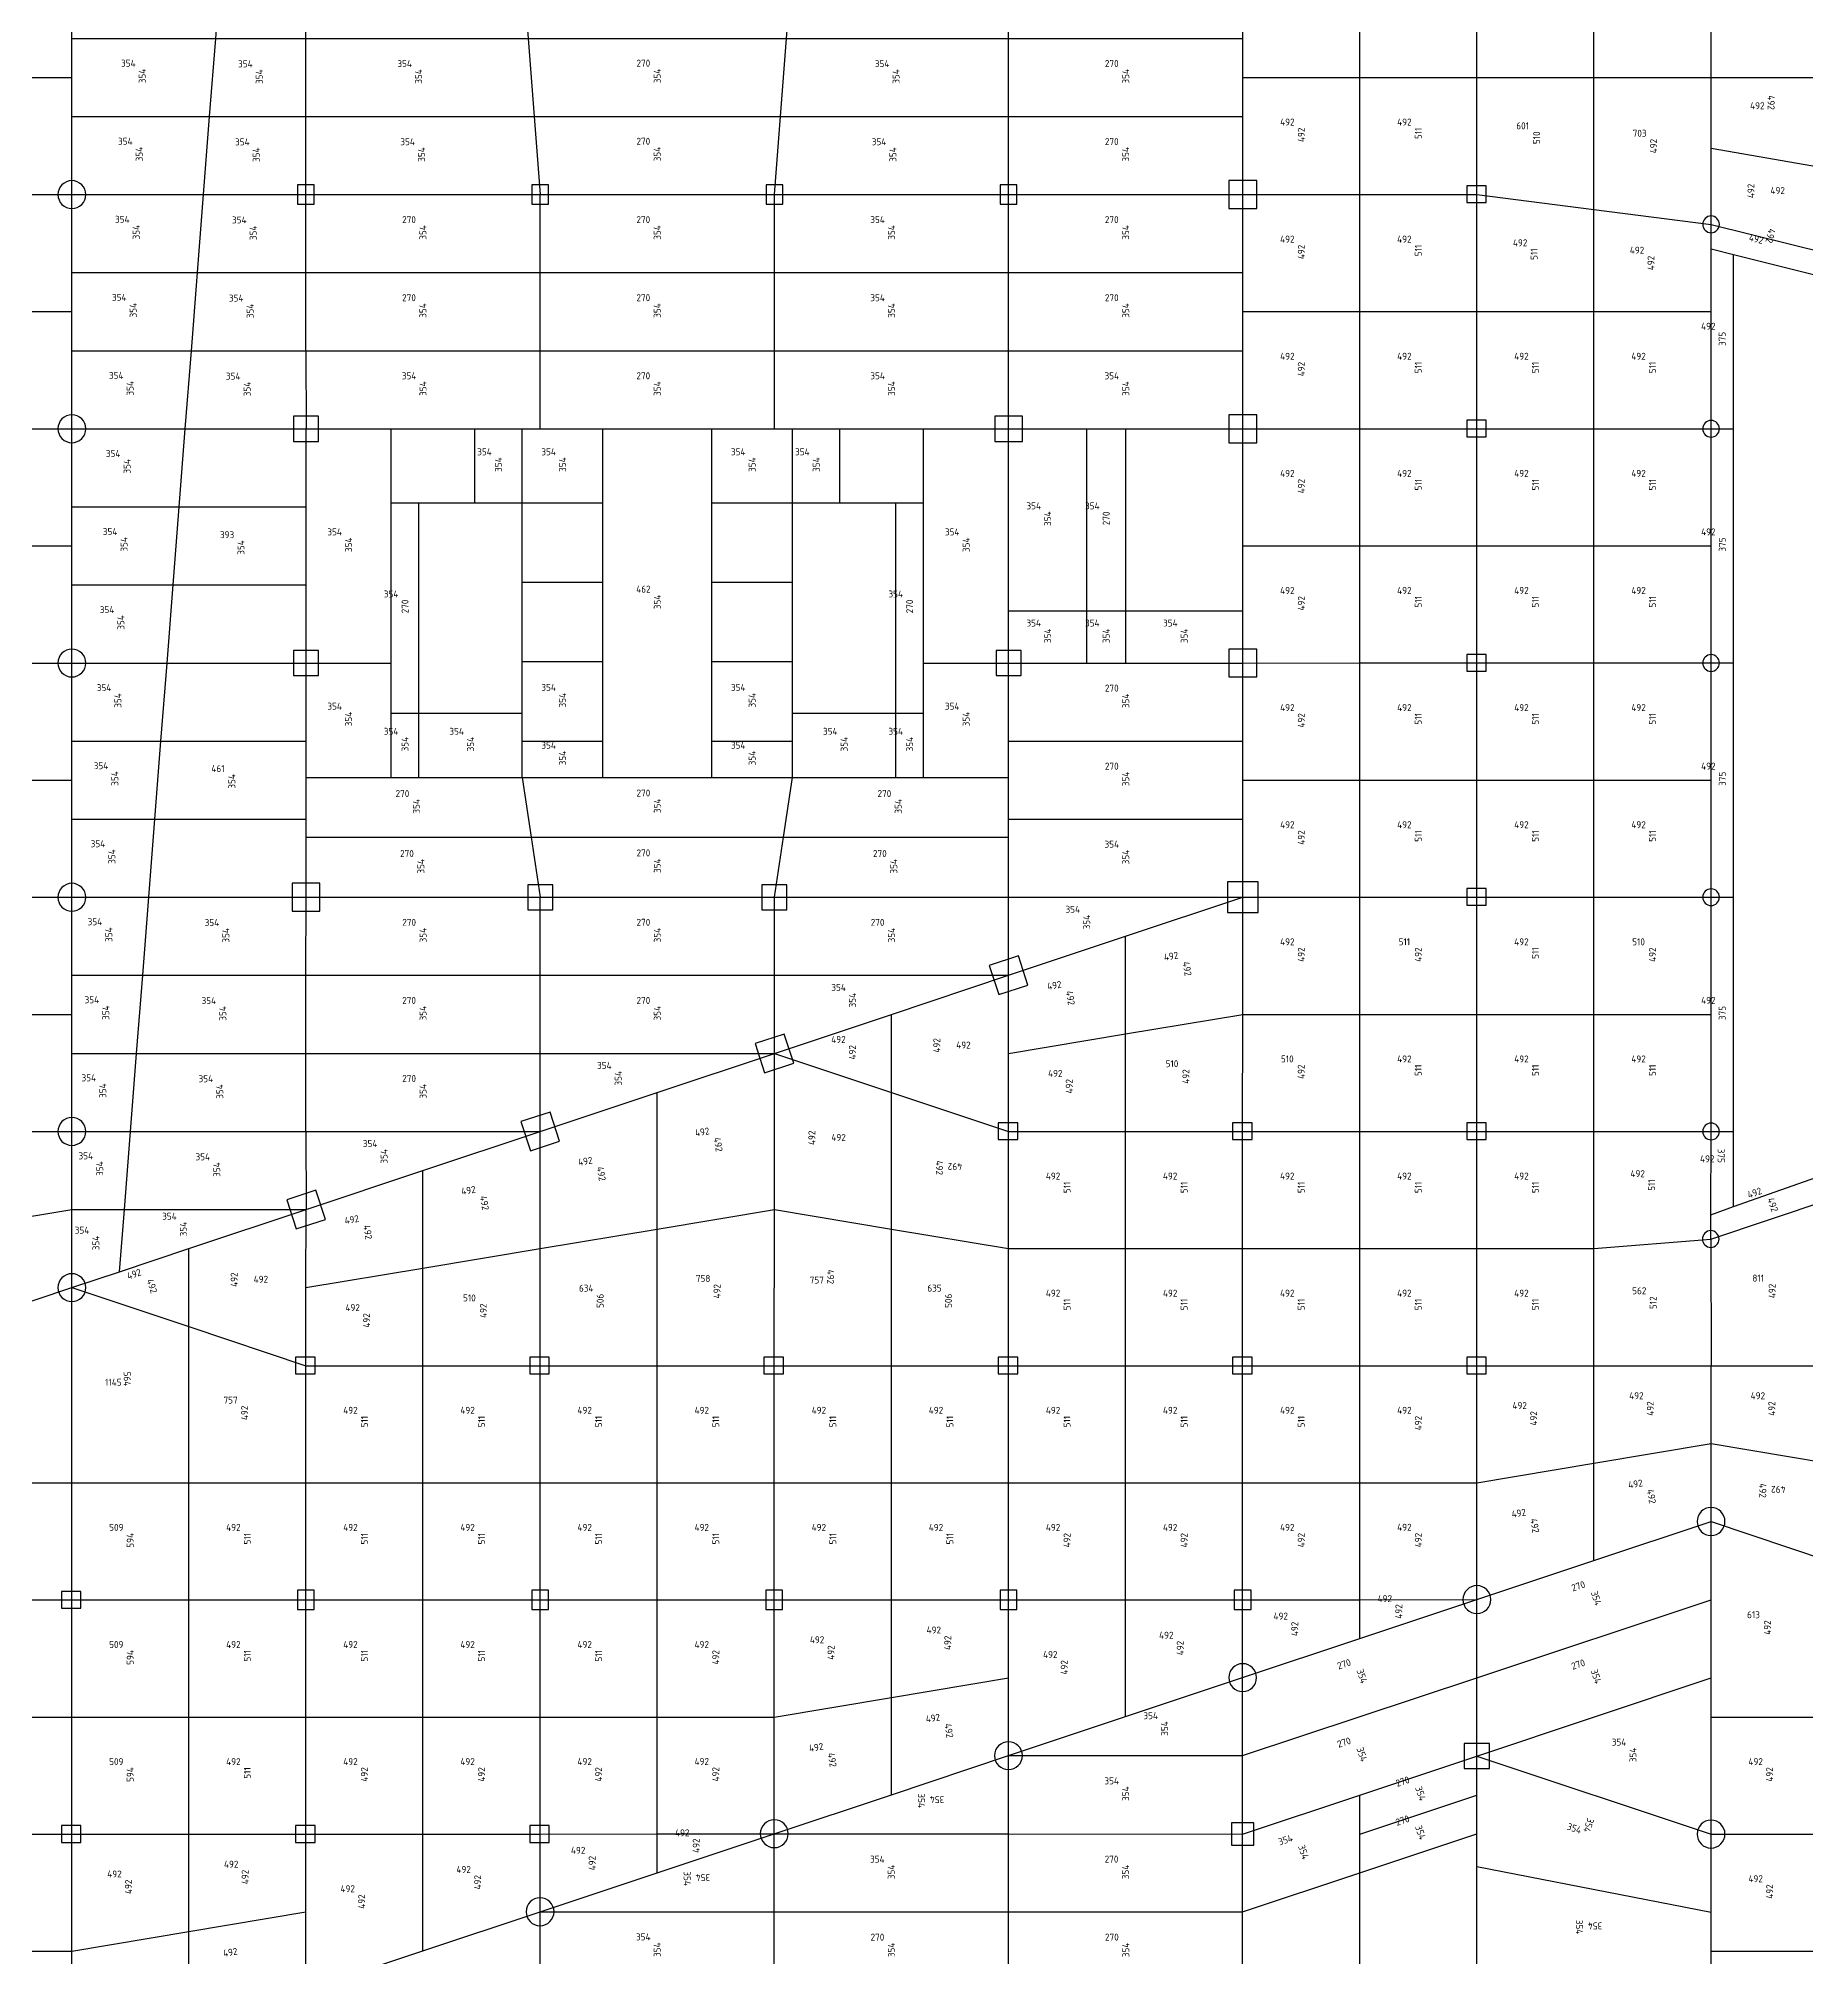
# Model space of a CAD drawing. Header units: millimetres. Extents: x -245177 to 1112891, y -1092030 to 122567.
# Drawn here: x 865993 to 929415, y -52595 to 16233 of the extents above; entities that cross this region are included whole.
import ezdxf
from ezdxf.enums import TextEntityAlignment as Align

# ---------------------------------------------------------------- set-up
doc = ezdxf.new("R2010")
doc.units = ezdxf.units.MM
doc.header["$MEASUREMENT"] = 0
for name, color, linetype in [('12', 2, 'Continuous'), ('dsg', 7, 'Continuous'), ('jiantu', 134, 'Continuous')]:
    doc.layers.add(name, color=color, linetype=linetype)
doc.styles.add('TrueTypeFont', font='yjkeng.shx', dxfattribs={"bigfont": 'yjkchn.shx'})

msp = doc.modelspace()

# ---------------------------------------------------------------- linework, layer by layer
at = {"layer": 'jiantu'}
for p, q in [((867193, 16233), (867193, 19032)), ((872354, 16233), (872572, 19032)), ((875591, 16233), (875593, 19032)), ((883343, 19032), (883558, 16233)), ((892827, 16233), (893043, 19032)), ((900791, 16233), (900793, 19032)), ((909193, 16233), (909193, 19032)), ((913387, 14833), (913387, 19033)), ((917587, 14833), (917587, 19033)), ((921787, 14833), (921787, 19033)), ((925987, 14833), (925987, 19033)), ((867193, 16233), (872354, 16233)), ((867193, 14833), (867193, 16233)), ((872136, 13433), (872354, 16233)), ((872354, 16233), (875591, 16233)), ((875589, 13433), (875591, 16233)), ((875591, 16233), (883558, 16233)), ((883558, 16233), (883773, 13433)), ((883558, 16233), (892827, 16233)), ((892610, 13433), (892827, 16233)), ((892827, 16233), (900791, 16233)), ((900789, 13433), (900791, 16233)), ((900791, 16233), (909193, 16233)), ((909193, 14833), (909193, 16233)), ((862987, 14833), (867193, 14833)), ((867193, 13433), (867193, 14833)), ((909193, 13433), (909193, 14833)), ((909193, 14833), (913387, 14833)), ((913387, 10633), (913387, 14833)), ((913387, 14833), (917587, 14833)), ((917587, 10633), (917587, 14833)), ((917587, 14833), (921787, 14833)), ((921787, 10098), (921787, 14833)), ((921787, 14833), (925987, 14833)), ((925987, 14833), (930188, 14833)), ((925987, 12297), (925987, 14833)), ((867193, 10632), (867193, 13433)), ((867193, 13433), (872136, 13433)), ((871917, 10633), (872136, 13433)), ((872136, 13433), (875589, 13433)), ((875587, 10633), (875589, 13433)), ((875589, 13433), (883773, 13433)), ((883773, 13433), (883987, 10632)), ((883773, 13433), (892610, 13433)), ((892393, 10632), (892610, 13433)), ((892610, 13433), (900789, 13433)), ((900787, 10633), (900789, 13433)), ((900789, 13433), (909193, 13433)), ((909193, 10632), (909193, 13433)), ((925987, 9564), (925987, 12297)), ((925987, 12297), (930188, 11564)), ((862987, 10633), (867193, 10632)), ((867193, 10632), (871917, 10633)), ((867193, 7833), (867193, 10632)), ((871699, 7833), (871917, 10633)), ((871917, 10633), (875587, 10633)), ((875586, 7833), (875587, 10633)), ((875587, 10633), (883987, 10632)), ((883987, 10632), (892393, 10632)), ((883987, 7833), (883987, 10632)), ((892393, 10632), (900787, 10633)), ((892393, 7833), (892393, 10632)), ((900787, 10633), (909193, 10632)), ((900789, 7833), (900787, 10633)), ((909193, 10632), (913387, 10633)), ((909193, 7833), (909193, 10632)), ((913387, 10633), (917587, 10633)), ((913387, 6433), (913387, 10633)), ((917587, 10633), (921787, 10098)), ((917587, 6433), (917587, 10633)), ((921787, 10098), (925987, 9564)), ((921787, 6433), (921787, 10098)), ((925987, 8685), (925987, 9564)), ((925987, 9564), (930187, 8514)), ((925987, 6433), (925987, 8685)), ((925987, 8685), (926795, 8483)), ((926795, 8483), (930187, 7635)), ((926795, 2233), (926795, 8483)), ((867193, 7833), (871699, 7833)), ((867193, 6433), (867193, 7833)), ((871481, 5033), (871699, 7833)), ((871699, 7833), (875586, 7833)), ((875584, 5033), (875586, 7833)), ((875586, 7833), (883987, 7833)), ((883987, 5033), (883987, 7833)), ((883987, 7833), (892393, 7833)), ((892393, 5033), (892393, 7833)), ((892393, 7833), (900789, 7833)), ((900791, 5033), (900789, 7833)), ((900789, 7833), (909193, 7833)), ((909193, 6433), (909193, 7833)), ((862987, 6433), (867193, 6433)), ((867193, 5033), (867193, 6433)), ((909193, 5033), (909193, 6433)), ((909193, 6433), (913387, 6433)), ((913387, 2233), (913387, 6433)), ((913387, 6433), (917587, 6433)), ((917587, 2233), (917587, 6433)), ((917587, 6433), (921787, 6433)), ((921787, 2233), (921787, 6433)), ((921787, 6433), (925987, 6433)), ((925987, 2233), (925987, 6433)), ((867193, 2232), (867193, 5033)), ((867193, 5033), (871481, 5033)), ((871262, 2232), (871481, 5033)), ((871481, 5033), (875584, 5033)), ((875584, 5033), (875593, 2232)), ((875584, 5033), (883987, 5033)), ((883987, 2232), (883987, 5033)), ((883987, 5033), (892393, 5033)), ((892393, 2232), (892393, 5033)), ((892393, 5033), (900791, 5033)), ((900793, 2232), (900791, 5033)), ((900791, 5033), (909193, 5033)), ((909193, 2232), (909193, 5033)), ((862987, 2233), (867193, 2232)), ((867193, 2232), (871262, 2232)), ((867193, -567), (867193, 2232)), ((871044, -567), (871262, 2232)), ((871262, 2232), (875593, 2232)), ((875593, 2232), (878643, 2232)), ((875593, -6168), (875593, 2232)), ((881643, 2232), (882693, 2232)), ((883343, -418), (883343, 2232)), ((886243, 2232), (890143, 2232)), ((886243, -418), (886243, 2232)), ((890143, -418), (890143, 2232)), ((893043, -418), (893043, 2232)), ((893693, 2232), (894743, 2232)), ((897743, 2232), (900793, 2232)), ((900793, 2232), (903593, 2232)), ((900793, -4300), (900793, 2232)), ((903593, 2232), (904993, 2232)), ((903593, -4300), (903593, 2232)), ((904993, 2232), (909193, 2232)), ((904993, -4300), (904993, 2232)), ((909193, 2232), (913387, 2233)), ((909193, -1967), (909193, 2232)), ((913387, 2233), (917587, 2233)), ((913387, -1967), (913387, 2233)), ((917587, 2233), (921787, 2233)), ((917587, -1967), (917587, 2233)), ((921787, 2233), (925987, 2233)), ((921787, -1967), (921787, 2233)), ((925987, 2233), (926795, 2233)), ((925987, -1967), (925987, 2233)), ((926794, -6167), (926795, 2233)), ((878643, 282), (878643, 1682)), ((897743, 282), (897743, 1682)), ((867193, -567), (871044, -567)), ((867193, -1967), (867193, -567)), ((870826, -3367), (871044, -567)), ((871044, -567), (875580, -567)), ((879643, -7968), (879643, -418)), ((881643, -418), (883343, -418)), ((883343, -418), (885343, -418)), ((883343, -2443), (883343, -418)), ((885343, -418), (886243, -418)), ((886243, -1243), (886243, -418)), ((890143, -418), (891043, -418)), ((890143, -1243), (890143, -418)), ((891043, -418), (893043, -418)), ((893043, -418), (894743, -418)), ((893043, -2443), (893043, -418)), ((896743, -7968), (896743, -418)), ((878643, -4268), (878643, -1268)), ((886243, -2443), (886243, -1243)), ((890143, -2443), (890143, -1243)), ((897743, -4268), (897743, -1268)), ((862987, -1967), (867193, -1967)), ((867193, -3367), (867193, -1967)), ((909193, -4300), (909193, -1967)), ((909193, -1967), (913387, -1967)), ((913387, -6167), (913387, -1967)), ((913387, -1967), (917587, -1967)), ((917587, -6167), (917587, -1967)), ((917587, -1967), (921787, -1967)), ((921787, -6167), (921787, -1967)), ((921787, -1967), (925987, -1967)), ((925987, -6167), (925987, -1967)), ((867193, -6168), (867193, -3367)), ((867193, -3367), (870826, -3367)), ((870607, -6168), (870826, -3367)), ((870826, -3367), (875578, -3367)), ((886243, -5293), (886243, -4093)), ((890143, -5293), (890143, -4093)), ((900793, -6168), (900793, -4300)), ((900793, -4300), (903593, -4300)), ((903593, -4300), (904993, -4300)), ((904993, -6168), (904993, -4300)), ((904993, -4300), (909193, -4300)), ((909193, -6168), (909193, -4300)), ((886243, -6118), (886243, -5293)), ((890143, -6118), (890143, -5293)), ((862987, -6167), (867193, -6168)), ((867193, -6168), (870607, -6168)), ((867193, -8967), (867193, -6168)), ((870389, -8967), (870607, -6168)), ((870607, -6168), (875593, -6168)), ((875593, -6168), (878643, -6168)), ((875593, -10268), (875593, -6168)), ((883343, -6118), (886243, -6118)), ((886243, -8968), (886243, -6118)), ((890143, -6118), (893043, -6118)), ((890143, -8968), (890143, -6118)), ((897743, -6168), (900793, -6168)), ((900793, -6168), (903593, -6168)), ((900793, -8967), (900793, -6168)), ((903593, -6168), (904993, -6168)), ((904993, -6168), (909193, -6168)), ((909193, -6168), (913387, -6167)), ((909193, -8967), (909193, -6168)), ((913387, -6167), (917587, -6167)), ((913387, -10367), (913387, -6167)), ((917587, -6167), (921787, -6167)), ((917587, -10367), (917587, -6167)), ((921787, -6167), (925987, -6167)), ((921787, -10367), (921787, -6167)), ((925987, -6167), (926794, -6167)), ((925987, -10367), (925987, -6167)), ((926794, -14567), (926794, -6167)), ((878643, -7968), (879643, -7968)), ((879643, -10268), (879643, -7968)), ((879643, -7968), (883343, -7968)), ((893043, -7968), (896743, -7968)), ((896743, -10268), (896743, -7968)), ((896743, -7968), (897743, -7968)), ((867193, -8967), (870389, -8967)), ((867193, -10367), (867193, -8967)), ((870171, -11767), (870389, -8967)), ((870389, -8967), (875574, -8967)), ((883343, -8968), (886243, -8968)), ((890143, -8968), (893043, -8968)), ((900793, -10268), (900793, -8967)), ((900793, -8967), (909193, -8967)), ((909193, -10367), (909193, -8967)), ((875593, -12418), (875593, -10268)), ((875593, -10268), (878643, -10268)), ((879743, -10268), (883143, -10268)), ((883343, -10268), (883668, -12418)), ((883543, -10268), (886043, -10268)), ((886243, -10268), (890143, -10268)), ((890343, -10268), (892843, -10268)), ((892718, -12418), (893043, -10268)), ((893243, -10268), (896643, -10268)), ((897743, -10268), (900793, -10268)), ((900793, -11767), (900793, -10268)), ((862987, -10367), (867193, -10367)), ((867193, -11767), (867193, -10367)), ((909193, -11767), (909193, -10367)), ((909193, -10367), (913387, -10367)), ((913387, -14567), (913387, -10367)), ((913387, -10367), (917587, -10367)), ((917587, -14567), (917587, -10367)), ((917587, -10367), (921787, -10367)), ((921787, -14567), (921787, -10367)), ((921787, -10367), (925987, -10367)), ((925987, -14567), (925987, -10367)), ((867193, -14568), (867193, -11767)), ((867193, -11767), (870171, -11767)), ((869952, -14568), (870171, -11767)), ((870171, -11767), (875572, -11767)), ((900793, -12418), (900793, -11767)), ((900793, -11767), (909193, -11767)), ((909193, -14568), (909193, -11767)), ((875593, -14568), (875593, -12418)), ((875593, -12418), (883668, -12418)), ((883668, -12418), (883993, -14568)), ((883668, -12418), (892718, -12418)), ((892393, -14568), (892718, -12418)), ((892718, -12418), (900793, -12418)), ((900793, -14568), (900793, -12418)), ((862987, -14567), (867193, -14568)), ((867193, -14568), (869952, -14568)), ((867193, -17367), (867193, -14568)), ((869734, -17367), (869952, -14568)), ((869952, -14568), (875593, -14568)), ((875587, -17367), (875593, -14568)), ((875593, -14568), (883993, -14568)), ((883992, -17367), (883993, -14568)), ((883993, -14568), (892393, -14568)), ((892392, -17367), (892393, -14568)), ((892393, -14568), (900793, -14568)), ((900793, -17368), (900793, -14568)), ((900793, -14568), (909193, -14568)), ((904987, -15969), (909193, -14568)), ((909190, -18767), (909193, -14568)), ((909193, -14568), (913387, -14567)), ((913387, -14567), (917587, -14567)), ((913387, -18767), (913387, -14567)), ((917587, -14567), (921787, -14567)), ((917587, -18767), (917587, -14567)), ((921787, -14567), (925987, -14567)), ((921787, -18767), (921787, -14567)), ((925987, -14567), (926794, -14567)), ((925987, -18767), (925987, -14567)), ((926793, -22967), (926794, -14567)), ((900793, -17368), (904987, -15969)), ((904987, -19468), (904987, -15969)), ((867193, -17367), (869734, -17367)), ((867193, -18767), (867193, -17367)), ((869516, -20167), (869734, -17367)), ((869734, -17367), (875587, -17367)), ((875587, -20167), (875587, -17367)), ((875587, -17367), (883992, -17367)), ((883991, -20167), (883992, -17367)), ((883992, -17367), (892392, -17367)), ((892393, -20168), (892392, -17367)), ((892392, -17367), (900793, -17368)), ((896587, -18769), (900793, -17368)), ((900790, -20167), (900793, -17368)), ((862987, -18767), (867193, -18767)), ((867193, -20167), (867193, -18767)), ((892393, -20168), (896587, -18769)), ((896587, -21566), (896587, -18769)), ((904987, -19468), (909190, -18767)), ((909187, -22967), (909190, -18767)), ((909190, -18767), (913387, -18767)), ((913387, -22967), (913387, -18767)), ((913387, -18767), (917587, -18767)), ((917587, -22967), (917587, -18767)), ((917587, -18767), (921787, -18767)), ((921787, -18767), (925987, -18767)), ((921787, -22967), (921787, -18767)), ((925987, -22967), (925987, -18767)), ((900790, -20167), (904987, -19468)), ((904987, -22967), (904987, -19468)), ((867193, -22968), (867193, -20167)), ((867193, -20167), (869516, -20167)), ((869297, -22968), (869516, -20167)), ((869516, -20167), (875587, -20167)), ((875587, -22968), (875587, -20167)), ((875587, -20167), (883991, -20167)), ((883993, -22968), (883991, -20167)), ((883991, -20167), (892393, -20168)), ((888187, -21569), (892393, -20168)), ((892390, -25767), (892393, -20168)), ((892393, -20168), (896587, -21566)), ((900787, -22967), (900790, -20167)), ((883993, -22968), (888187, -21569)), ((888187, -26468), (888187, -21569)), ((896587, -26467), (896587, -21566)), ((896587, -21566), (900787, -22967)), ((862987, -22967), (867193, -22968)), ((867193, -22968), (869297, -22968)), ((867193, -25767), (867193, -22968)), ((869079, -25767), (869297, -22968)), ((869297, -22968), (875587, -22968)), ((875587, -22968), (883993, -22968)), ((875587, -22968), (875593, -25768)), ((879787, -24369), (883993, -22968)), ((883990, -27167), (883993, -22968)), ((900787, -22967), (904987, -22967)), ((900787, -27167), (900787, -22967)), ((904987, -22967), (909187, -22967)), ((904987, -27167), (904987, -22967)), ((909187, -22967), (913387, -22967)), ((909187, -27167), (909187, -22967)), ((913387, -22967), (917587, -22967)), ((913387, -27167), (913387, -22967)), ((917587, -22967), (921787, -22967)), ((917587, -27167), (917587, -22967)), ((921787, -22967), (925987, -22967)), ((921787, -27167), (921787, -22967)), ((925975, -25953), (925987, -22967)), ((925987, -22967), (926793, -22967)), ((926793, -25663), (926793, -22967)), ((875593, -25768), (879787, -24369)), ((879787, -27868), (879787, -24369)), ((926793, -25663), (930187, -24458)), ((925975, -26825), (930187, -25421)), ((862987, -26467), (867193, -25767)), ((867193, -28568), (867193, -25767)), ((867193, -25767), (869079, -25767)), ((868905, -27997), (869079, -25767)), ((869079, -25767), (875593, -25768)), ((871387, -27169), (875593, -25768)), ((875590, -28567), (875593, -25768)), ((888187, -26468), (892390, -25767)), ((892387, -31367), (892390, -25767)), ((892390, -25767), (896587, -26467)), ((925975, -25953), (926793, -25663)), ((925975, -26825), (925975, -25953)), ((883990, -27167), (888187, -26468)), ((888187, -31367), (888187, -26468)), ((896587, -31367), (896587, -26467)), ((896587, -26467), (900787, -27167)), ((921787, -27167), (925975, -26825)), ((925975, -26825), (925987, -31367)), ((868905, -27997), (871387, -27169)), ((871387, -29966), (871387, -27169)), ((879787, -27868), (883990, -27167)), ((883987, -31367), (883990, -27167)), ((900787, -31367), (900787, -27167)), ((900787, -27167), (904987, -27167)), ((904987, -31367), (904987, -27167)), ((904987, -27167), (909187, -27167)), ((909187, -31367), (909187, -27167)), ((909187, -27167), (913387, -27167)), ((913387, -31367), (913387, -27167)), ((913387, -27167), (917587, -27167)), ((917587, -31367), (917587, -27167)), ((917587, -27167), (921787, -27167)), ((921787, -31367), (921787, -27167)), ((867193, -28568), (868905, -27997)), ((875590, -28567), (879787, -27868)), ((879787, -31367), (879787, -27868)), ((862987, -29968), (867193, -28568)), ((867190, -35567), (867193, -28568)), ((867193, -28568), (871387, -29966)), ((875587, -31367), (875590, -28567)), ((871387, -29966), (875587, -31367)), ((871387, -35567), (871387, -29966)), ((875587, -31367), (879787, -31367)), ((875587, -35567), (875587, -31367)), ((879787, -31367), (883987, -31367)), ((879787, -35567), (879787, -31367)), ((883987, -31367), (888187, -31367)), ((883987, -35567), (883987, -31367)), ((888187, -31367), (892387, -31367)), ((888187, -35567), (888187, -31367)), ((892387, -31367), (896587, -31367)), ((892387, -35567), (892387, -31367)), ((896587, -31367), (900787, -31367)), ((896587, -35567), (896587, -31367)), ((900787, -31367), (904987, -31367)), ((900787, -35567), (900787, -31367)), ((904987, -31367), (909187, -31367)), ((904987, -35567), (904987, -31367)), ((909187, -31367), (913387, -31367)), ((909187, -35567), (909187, -31367)), ((913387, -31367), (917587, -31367)), ((913387, -35567), (913387, -31367)), ((917587, -31367), (921787, -31367)), ((917587, -35567), (917587, -31367)), ((921787, -31367), (925987, -31367)), ((921787, -34864), (921787, -31367)), ((925987, -31367), (930187, -31367)), ((925987, -34161), (925987, -31367)), ((921787, -34864), (925987, -34161)), ((925987, -36955), (925987, -34161)), ((925987, -34161), (930187, -34864)), ((917587, -35567), (921787, -34864)), ((921787, -38355), (921787, -34864)), ((862987, -35567), (867190, -35567)), ((867187, -39767), (867190, -35567)), ((867190, -35567), (871387, -35567)), ((871387, -35567), (875587, -35567)), ((871387, -39767), (871387, -35567)), ((875587, -39767), (875587, -35567)), ((875587, -35567), (879787, -35567)), ((879787, -35567), (883987, -35567)), ((879787, -39767), (879787, -35567)), ((883987, -39767), (883987, -35567)), ((883987, -35567), (888187, -35567)), ((888187, -35567), (892387, -35567)), ((888187, -39767), (888187, -35567)), ((892387, -39767), (892387, -35567)), ((892387, -35567), (896587, -35567)), ((896587, -35567), (900787, -35567)), ((896587, -39767), (896587, -35567)), ((900787, -39767), (900787, -35567)), ((900787, -35567), (904987, -35567)), ((904987, -35567), (909187, -35567)), ((904987, -39767), (904987, -35567)), ((909187, -39767), (909187, -35567)), ((909187, -35567), (913387, -35567)), ((913387, -35567), (917587, -35567)), ((913387, -39761), (913387, -35567)), ((917587, -39754), (917587, -35567)), ((921787, -38355), (925987, -36955)), ((925987, -36955), (930187, -38361)), ((925987, -39768), (925987, -36955)), ((917587, -39754), (921787, -38355)), ((862987, -39767), (867187, -39767)), ((867187, -39767), (871387, -39767)), ((867187, -43967), (867187, -39767)), ((871387, -39767), (875587, -39767)), ((871387, -43967), (871387, -39767)), ((875587, -39767), (879787, -39767)), ((875587, -43967), (875587, -39767)), ((879787, -39767), (883987, -39767)), ((879787, -43967), (879787, -39767)), ((883987, -39767), (888187, -39767)), ((883987, -43967), (883987, -39767)), ((888187, -39767), (892387, -39767)), ((888187, -43967), (888187, -39767)), ((892387, -39767), (896587, -39767)), ((892387, -43967), (892387, -39767)), ((896587, -39767), (900787, -39767)), ((896587, -43263), (896587, -39767)), ((900787, -39767), (904987, -39767)), ((900787, -42560), (900787, -39767)), ((904987, -39767), (909187, -39767)), ((904987, -43953), (904987, -39767)), ((909187, -39767), (913387, -39761)), ((909187, -42554), (909187, -39767)), ((913387, -39761), (917587, -39754)), ((913387, -41154), (917587, -39754)), ((913387, -41154), (913387, -39761)), ((917587, -42561), (917587, -39754)), ((917587, -42561), (925987, -39768)), ((925987, -42567), (925987, -39768)), ((909187, -42554), (913387, -41154)), ((896587, -43263), (900787, -42560)), ((900787, -45353), (900787, -42560)), ((904987, -43953), (909187, -42554)), ((909187, -45353), (909187, -42554)), ((909187, -45353), (917587, -42561)), ((917587, -45367), (917587, -42561)), ((917587, -45367), (925987, -42567)), ((925987, -43967), (925987, -42567)), ((892387, -43967), (896587, -43263)), ((896587, -46753), (896587, -43263)), ((862987, -43967), (867187, -43967)), ((867187, -48167), (867187, -43967)), ((867187, -43967), (871387, -43967)), ((871387, -43967), (875587, -43967)), ((871387, -48167), (871387, -43967)), ((875587, -48167), (875587, -43967)), ((875587, -43967), (879787, -43967)), ((879787, -43967), (883987, -43967)), ((879787, -48167), (879787, -43967)), ((883987, -48167), (883987, -43967)), ((883987, -43967), (888187, -43967)), ((888187, -43967), (892387, -43967)), ((888187, -48160), (888187, -43967)), ((892387, -48152), (892387, -43967)), ((900787, -45353), (904987, -43953)), ((925987, -48167), (925987, -43967)), ((925987, -43967), (930187, -43967)), ((896587, -46753), (900787, -45353)), ((900787, -48160), (900787, -45353)), ((900787, -45353), (909187, -45353)), ((909187, -48167), (909187, -45353)), ((913387, -46767), (917587, -45367)), ((917587, -46767), (917587, -45367)), ((917587, -45367), (925987, -48167)), ((892387, -48152), (896587, -46753)), ((909187, -48167), (913387, -46767)), ((913387, -48164), (913387, -46767)), ((913387, -48164), (917587, -46767)), ((917587, -48154), (917587, -46767)), ((862987, -48167), (867187, -48167)), ((867187, -48167), (871387, -48167)), ((867187, -52367), (867187, -48167)), ((871387, -48167), (875587, -48167)), ((871387, -51663), (871387, -48167)), ((875587, -48167), (879787, -48167)), ((875587, -50959), (875587, -48167)), ((879787, -48167), (883987, -48167)), ((879787, -52351), (879787, -48167)), ((883987, -48167), (888187, -48160)), ((883987, -50952), (883987, -48167)), ((888187, -48160), (892387, -48152)), ((888187, -49552), (892387, -48152)), ((888187, -49552), (888187, -48160)), ((892387, -48152), (900787, -48160)), ((892387, -50953), (892387, -48152)), ((900787, -48160), (909187, -48167)), ((900787, -50953), (900787, -48160)), ((909187, -50953), (909187, -48167)), ((913387, -49560), (917587, -48154)), ((913387, -49560), (913387, -48164)), ((917587, -49333), (917587, -48154)), ((925987, -48167), (930187, -48167)), ((925987, -50967), (925987, -48167)), ((883987, -50952), (888187, -49552)), ((917587, -53072), (917587, -49333)), ((917587, -49333), (925987, -50967)), ((909187, -50953), (913387, -49560)), ((913387, -56567), (913387, -49560)), ((871387, -51663), (875587, -50959)), ((875587, -53751), (875587, -50959)), ((879787, -52351), (883987, -50952)), ((883987, -53753), (883987, -50952)), ((883987, -50952), (892387, -50953)), ((892387, -53753), (892387, -50953)), ((892387, -50953), (900787, -50953)), ((900787, -53753), (900787, -50953)), ((900787, -50953), (909187, -50953)), ((909187, -53753), (909187, -50953)), ((925987, -52367), (925987, -50967)), ((867187, -52367), (871387, -51663)), ((871387, -55150), (871387, -51663)), ((862987, -52367), (867187, -52367)), ((867187, -56550), (867187, -52367)), ((875587, -53751), (879787, -52351)), ((925987, -53767), (925987, -52367)), ((925987, -52367), (930187, -52367))]:
    msp.add_line(p, q, dxfattribs=at)
at = {"layer": 'jiantu', "color": 94}
for p, q in [((878643, 2232), (879893, 2232)), ((878643, 1682), (878643, 2232)), ((879893, 2232), (881643, 2232)), ((881643, -418), (881643, 2232)), ((882693, 2232), (883343, 2232)), ((883343, 2232), (883987, 2232)), ((883987, 2232), (886243, 2232)), ((890143, 2232), (892393, 2232)), ((892393, 2232), (893043, 2232)), ((893043, 2232), (893693, 2232)), ((894743, 2232), (896493, 2232)), ((894743, -418), (894743, 2232)), ((896493, 2232), (897743, 2232)), ((897743, 1682), (897743, 2232)), ((903593, 2232), (904993, 2232)), ((903593, -4300), (903593, 2232)), ((904993, 2232), (909193, 2232)), ((909193, -1967), (909193, 2232)), ((878643, -418), (878643, 282)), ((897743, -418), (897743, 282)), ((878643, -1268), (878643, -418)), ((878643, -418), (879643, -418)), ((879643, -418), (881643, -418)), ((894743, -418), (896743, -418)), ((896743, -418), (897743, -418)), ((897743, -1268), (897743, -418)), ((909193, -4300), (909193, -1967)), ((883343, -3268), (883343, -2443)), ((886243, -3268), (886243, -2443)), ((890143, -3268), (890143, -2443)), ((893043, -3268), (893043, -2443)), ((883343, -3268), (886243, -3268)), ((883343, -6118), (883343, -3268)), ((886243, -4093), (886243, -3268)), ((890143, -3268), (893043, -3268)), ((890143, -4093), (890143, -3268)), ((893043, -6118), (893043, -3268)), ((878643, -6168), (878643, -4268)), ((897743, -6168), (897743, -4268)), ((903593, -6168), (903593, -4300)), ((909193, -6168), (909193, -4300)), ((878643, -7968), (878643, -6168)), ((883343, -7968), (883343, -6118)), ((886243, -8968), (886243, -6118)), ((890143, -8968), (890143, -6118)), ((893043, -7968), (893043, -6118)), ((897743, -7968), (897743, -6168)), ((903593, -6168), (904993, -6168)), ((904993, -6168), (909193, -6168)), ((878643, -10268), (878643, -7968)), ((883343, -8968), (883343, -7968)), ((893043, -8968), (893043, -7968)), ((897743, -10268), (897743, -7968)), ((883343, -10268), (883343, -8968)), ((883343, -8968), (886243, -8968)), ((886243, -10268), (886243, -8968)), ((890143, -10268), (890143, -8968)), ((890143, -8968), (893043, -8968)), ((893043, -10268), (893043, -8968)), ((878643, -10268), (879643, -10268)), ((879643, -10268), (879743, -10268)), ((883143, -10268), (883343, -10268)), ((883343, -10268), (883543, -10268)), ((886043, -10268), (886243, -10268)), ((890143, -10268), (890343, -10268)), ((892843, -10268), (893043, -10268)), ((893043, -10268), (893243, -10268)), ((896643, -10268), (896743, -10268)), ((896743, -10268), (897743, -10268))]:
    msp.add_line(p, q, dxfattribs=at)
at = {"layer": 'jiantu', "color": 54}
for points in [[(867693, 10632, 1), (866693, 10632, 1)], [(926287, 9564, 1), (925687, 9564, 1)], [(867693, 2232, 1), (866693, 2232, 1)], [(926287, 2233, 1), (925687, 2233, 1)], [(867693, -6168, 1), (866693, -6168, 1)], [(926287, -6167, 1), (925687, -6167, 1)], [(867693, -14568, 1), (866693, -14568, 1)], [(926287, -14567, 1), (925687, -14567, 1)], [(867693, -22968, 1), (866693, -22968, 1)], [(926287, -22967, 1), (925687, -22967, 1)], [(926275, -26825, 1), (925675, -26825, 1)], [(867693, -28568, 1), (866693, -28568, 1)], [(926487, -36955, 1), (925487, -36955, 1)], [(918087, -39754, 1), (917087, -39754, 1)], [(909687, -42554, 1), (908687, -42554, 1)], [(901287, -45353, 1), (900287, -45353, 1)], [(892887, -48152, 1), (891887, -48152, 1)], [(926487, -48167, 1), (925487, -48167, 1)], [(884487, -50952, 1), (883487, -50952, 1)]]:
    msp.add_lwpolyline(points, format="xyb", close=True, dxfattribs=at)
for points in [[(909693, 11132), (908693, 11132), (908693, 10132), (909693, 10132)], [(875887, 10983), (875287, 10983), (875287, 10283), (875887, 10283)], [(884287, 10982), (883687, 10982), (883687, 10282), (884287, 10282)], [(892693, 10982), (892093, 10982), (892093, 10282), (892693, 10282)], [(901087, 10983), (900487, 10983), (900487, 10283), (901087, 10283)], [(917922, 10943), (917222, 10943), (917222, 10343), (917922, 10343)], [(876043, 2682), (875143, 2682), (875143, 1782), (876043, 1782)], [(901293, 2682), (900293, 2682), (900293, 1782), (901293, 1782)], [(909693, 2732), (908693, 2732), (908693, 1732), (909693, 1732)], [(917922, 2543), (917222, 2543), (917222, 1943), (917922, 1943)], [(876043, -5718), (875143, -5718), (875143, -6618), (876043, -6618)], [(901243, -5718), (900343, -5718), (900343, -6618), (901243, -6618)], [(909693, -5668), (908693, -5668), (908693, -6668), (909693, -6668)], [(917922, -5857), (917222, -5857), (917222, -6457), (917922, -6457)], [(876093, -14068), (875093, -14068), (875093, -15068), (876093, -15068)], [(884443, -14118), (883543, -14118), (883543, -15018), (884443, -15018)], [(892843, -14118), (891943, -14118), (891943, -15018), (892843, -15018)], [(909743, -14018), (908643, -14018), (908643, -15118), (909743, -15118)], [(917922, -14257), (917222, -14257), (917222, -14857), (917922, -14857)], [(901146, -16674), (900100, -17014), (900440, -18061), (901486, -17721)], [(892746, -19474), (891700, -19814), (892040, -20861), (893086, -20521)], [(884346, -22274), (883300, -22614), (883640, -23661), (884686, -23321)], [(901122, -22657), (900422, -22657), (900422, -23257), (901122, -23257)], [(909522, -22657), (908822, -22657), (908822, -23257), (909522, -23257)], [(917922, -22657), (917222, -22657), (917222, -23257), (917922, -23257)], [(875946, -25074), (874900, -25414), (875240, -26461), (876286, -26121)], [(875917, -31062), (875217, -31062), (875217, -31662), (875917, -31662)], [(884317, -31062), (883617, -31062), (883617, -31662), (884317, -31662)], [(892717, -31062), (892017, -31062), (892017, -31662), (892717, -31662)], [(901122, -31062), (900422, -31062), (900422, -31662), (901122, -31662)], [(909522, -31062), (908822, -31062), (908822, -31662), (909522, -31662)], [(917922, -31062), (917222, -31062), (917222, -31662), (917922, -31662)], [(867517, -39462), (866817, -39462), (866817, -40062), (867517, -40062)], [(875887, -39417), (875287, -39417), (875287, -40117), (875887, -40117)], [(884287, -39417), (883687, -39417), (883687, -40117), (884287, -40117)], [(892687, -39417), (892087, -39417), (892087, -40117), (892687, -40117)], [(901087, -39417), (900487, -39417), (900487, -40117), (901087, -40117)], [(909487, -39417), (908887, -39417), (908887, -40117), (909487, -40117)], [(918037, -44917), (917137, -44917), (917137, -45817), (918037, -45817)], [(867517, -47862), (866817, -47862), (866817, -48462), (867517, -48462)], [(875917, -47862), (875217, -47862), (875217, -48462), (875917, -48462)], [(884317, -47862), (883617, -47862), (883617, -48462), (884317, -48462)], [(909587, -47767), (908787, -47767), (908787, -48567), (909587, -48567)]]:
    msp.add_lwpolyline(points, close=True, dxfattribs=at)

# ---------------------------------------------------------------- texts
at = {"layer": '12', "color": 2, "linetype": 'Continuous', "style": 'TrueTypeFont'}
for s, p in [('354', (869219, 15143)), ('354', (873417, 15118)), ('354', (879128, 15127)), ('270', (887692, 15144)), ('354', (896254, 15127)), ('270', (904492, 15133)), ('492', (910790, 13033)), ('492', (914987, 13033)), ('354', (869110, 12343)), ('354', (873307, 12319)), ('354', (879235, 12327)), ('270', (887691, 12344)), ('354', (896144, 12327)), ('270', (904491, 12333)), ('354', (869001, 9544)), ('354', (873197, 9520)), ('270', (879287, 9533)), ('270', (887690, 9533)), ('354', (896091, 9533)), ('270', (904491, 9533)), ('492', (910790, 8833)), ('492', (914987, 8833)), ('492', (919140, 8702)), ('492', (923332, 8436)), ('354', (868892, 6745)), ('354', (873087, 6720)), ('270', (879286, 6733)), ('270', (887690, 6733)), ('354', (896092, 6733)), ('270', (904492, 6733)), ('492', (925889, 5709)), ('492', (910790, 4633)), ('492', (914987, 4633)), ('492', (919187, 4633)), ('492', (923387, 4633)), ('354', (868783, 3945)), ('354', (872980, 3920)), ('354', (879288, 3933)), ('270', (887690, 3933)), ('354', (896093, 3933)), ('354', (904493, 3933)), ('354', (868674, 1146)), ('354', (881993, 1207)), ('354', (884293, 1207)), ('354', (891093, 1207)), ('354', (893393, 1207)), ('492', (910790, 433)), ('492', (914987, 433)), ('492', (919187, 433)), ('492', (923387, 433)), ('354', (901693, -734)), ('354', (903793, -734)), ('354', (868565, -1653)), ('354', (876618, -1668)), ('354', (898768, -1668)), ('492', (925891, -1666)), ('393', (872760, -1766)), ('462', (887693, -3718)), ('492', (910790, -3767)), ('492', (914987, -3767)), ('492', (919187, -3767)), ('492', (923387, -3767)), ('354', (868455, -4453)), ('354', (878643, -3893)), ('354', (896743, -3893)), ('354', (901693, -4934)), ('354', (903793, -4934)), ('354', (906593, -4934)), ('354', (868346, -7252)), ('354', (884293, -7243)), ('354', (891093, -7243)), ('270', (904493, -7267)), ('354', (876618, -7918)), ('354', (898768, -7918)), ('492', (910790, -7967)), ('492', (914987, -7967)), ('492', (919187, -7967)), ('492', (923387, -7967)), ('354', (878643, -8818)), ('354', (880993, -8818)), ('354', (894393, -8818)), ('354', (896743, -8818)), ('354', (884293, -9318)), ('354', (891093, -9318)), ('354', (868237, -10050)), ('461', (872433, -10154)), ('270', (904493, -10067)), ('492', (925891, -10066)), ('270', (879050, -11050)), ('270', (887693, -11030)), ('270', (896336, -11050)), ('492', (910790, -12167)), ('492', (914987, -12167)), ('492', (919187, -12167)), ('492', (923387, -12167)), ('354', (868128, -12849)), ('270', (879212, -13200)), ('270', (887693, -13179)), ('270', (896174, -13200)), ('354', (904493, -12867)), ('354', (903093, -15201)), ('354', (868019, -15648)), ('354', (872216, -15676)), ('270', (879291, -15668)), ('270', (887693, -15667)), ('270', (896093, -15668)), ('492', (910790, -16367)), ('492', (919187, -16367)), ('510', (923387, -16367)), ('354', (894693, -18001)), ('354', (867910, -18446)), ('354', (872106, -18476)), ('270', (879289, -18467)), ('270', (887692, -18467)), ('492', (925890, -18466)), ('492', (894689, -19868)), ('354', (886292, -20801)), ('510', (906652, -20737)), ('510', (910788, -20567)), ('492', (914987, -20567)), ('492', (919187, -20567)), ('492', (923387, -20567)), ('354', (867801, -21244)), ('354', (871997, -21276)), ('270', (879290, -21267)), ('492', (902466, -21086)), ('354', (877891, -23601)), ('354', (867692, -24042)), ('354', (871889, -24076)), ('492', (902387, -24767)), ('492', (906587, -24767)), ('492', (910787, -24767)), ('492', (914987, -24767)), ('492', (919187, -24767)), ('492', (923354, -24682)), ('354', (870693, -26210)), ('354', (867558, -26708)), ('510', (881452, -29137)), ('492', (902387, -28967)), ('492', (906587, -28967)), ('492', (910787, -28967)), ('492', (914987, -28967)), ('492', (919187, -28967)), ('492', (877266, -29486)), ('492', (923309, -32646)), ('492', (927666, -32646)), ('492', (877187, -33167)), ('492', (881387, -33167)), ('492', (885587, -33167)), ('492', (889787, -33167)), ('492', (893987, -33167)), ('492', (898187, -33167)), ('492', (902387, -33167)), ('492', (906587, -33167)), ('492', (910787, -33167)), ('492', (914987, -33167)), ('492', (919123, -32997)), ('509', (868788, -37367)), ('492', (872987, -37367)), ('492', (877187, -37367)), ('492', (881387, -37367)), ('492', (885587, -37367)), ('492', (889787, -37367)), ('492', (893987, -37367)), ('492', (898187, -37367)), ('492', (902387, -37367)), ('492', (906587, -37367)), ('492', (910787, -37365)), ('492', (914987, -37362)), ('509', (868787, -41567)), ('492', (872987, -41567)), ('492', (877187, -41567)), ('492', (881387, -41567)), ('492', (885587, -41567)), ('492', (889787, -41567)), ('492', (893923, -41396)), ('492', (898109, -41046)), ('492', (906447, -41234)), ('492', (902287, -41927)), ('354', (905887, -44120)), ('354', (922687, -45067)), ('509', (868787, -45767)), ('492', (872987, -45767)), ('492', (877187, -45767)), ('492', (881387, -45767)), ('492', (885587, -45765)), ('492', (889787, -45761)), ('492', (927587, -45767)), ('354', (904489, -46458)), ('492', (868723, -49796)), ('492', (872909, -49445)), ('492', (881247, -49633)), ('354', (896084, -49263)), ('270', (904484, -49264)), ('492', (877087, -50326)), ('492', (927587, -49967)), ('354', (887687, -52053)), ('270', (896087, -52061)), ('270', (904495, -52060))]:
    msp.add_text(s, height=250, dxfattribs=at).set_placement(p, align=Align.BOTTOM_CENTER)
for s, rotation, p in [('354', 90, (869719, 15143)), ('354', 90, (873917, 15118)), ('354', 90, (879628, 15127)), ('354', 90, (888192, 15144)), ('354', 90, (896754, 15127)), ('354', 90, (904992, 15133)), ('492', 269.99697, (928143, 13672)), ('492', 90, (911290, 13033)), ('511', 90, (915487, 13033)), ('510', 90, (919729, 12897)), ('492', 90, (923925, 12630)), ('354', 90, (869610, 12343)), ('354', 90, (873807, 12319)), ('354', 90, (879735, 12327)), ('354', 90, (888191, 12344)), ('354', 90, (896644, 12327)), ('354', 90, (904991, 12333)), ('354', 90, (869501, 9544)), ('354', 90, (873697, 9520)), ('354', 90, (879787, 9533)), ('354', 90, (888190, 9533)), ('354', 90, (896591, 9533)), ('354', 90, (904991, 9533)), ('492', 255.95959, (928056, 8898)), ('492', 90, (911290, 8833)), ('511', 90, (915487, 8833)), ('511', 90, (919640, 8702)), ('492', 90, (923832, 8436)), ('354', 90, (869392, 6745)), ('354', 90, (873587, 6720)), ('354', 90, (879786, 6733)), ('354', 90, (888190, 6733)), ('354', 90, (896592, 6733)), ('354', 90, (904992, 6733)), ('375', 90, (926389, 5709)), ('492', 90, (911290, 4633)), ('511', 90, (915487, 4633)), ('511', 90, (919687, 4633)), ('511', 90, (923887, 4633)), ('354', 90, (869283, 3945)), ('354', 90, (873480, 3920)), ('354', 90, (879788, 3933)), ('354', 90, (888190, 3933)), ('354', 90, (896593, 3933)), ('354', 90, (904993, 3933)), ('354', 90, (869174, 1146)), ('354', 90, (882493, 1207)), ('354', 90, (884793, 1207)), ('354', 90, (891593, 1207)), ('354', 90, (893893, 1207)), ('492', 90, (911290, 433)), ('511', 90, (915487, 433)), ('511', 90, (919687, 433)), ('511', 90, (923887, 433)), ('354', 90, (902193, -734)), ('270', 90, (904293, -734)), ('354', 90, (869065, -1653)), ('354', 90, (873260, -1766)), ('354', 90, (877118, -1668)), ('354', 90, (899268, -1668)), ('375', 90, (926391, -1666)), ('270', 90, (879143, -3893)), ('354', 90, (888193, -3718)), ('270', 90, (897243, -3893)), ('492', 90, (911290, -3767)), ('511', 90, (915487, -3767)), ('511', 90, (919687, -3767)), ('511', 90, (923887, -3767)), ('354', 90, (868955, -4453)), ('354', 90, (902193, -4934)), ('354', 90, (904293, -4934)), ('354', 90, (907093, -4934)), ('354', 90, (868846, -7252)), ('354', 90, (884793, -7243)), ('354', 90, (891593, -7243)), ('354', 90, (904993, -7267)), ('354', 90, (877118, -7918)), ('354', 90, (899268, -7918)), ('492', 90, (911290, -7967)), ('511', 90, (915487, -7967)), ('511', 90, (919687, -7967)), ('511', 90, (923887, -7967)), ('354', 90, (879143, -8818)), ('354', 90, (881493, -8818)), ('354', 90, (894893, -8818)), ('354', 90, (897243, -8818)), ('354', 90, (884793, -9318)), ('354', 90, (891593, -9318)), ('354', 90, (868737, -10050)), ('354', 90, (872933, -10154)), ('354', 90, (904993, -10067)), ('375', 90, (926391, -10066)), ('354', 90, (879550, -11050)), ('354', 90, (888193, -11030)), ('354', 90, (896836, -11050)), ('492', 90, (911290, -12167)), ('511', 90, (915487, -12167)), ('511', 90, (919687, -12167)), ('511', 90, (923887, -12167)), ('354', 90, (868628, -12849)), ('354', 90, (904993, -12867)), ('354', 90, (879712, -13200)), ('354', 90, (888193, -13179)), ('354', 90, (896674, -13200)), ('354', 90, (868519, -15648)), ('354', 90, (872716, -15676)), ('354', 90, (879791, -15668)), ('354', 90, (888193, -15667)), ('354', 90, (896593, -15668)), ('354', 90, (903593, -15201)), ('492', 90, (911290, -16367)), ('492', 90.00207, (915487, -16367)), ('511', 90, (919687, -16367)), ('492', 90, (923887, -16367)), ('354', 90, (868410, -18446)), ('354', 90, (872606, -18476)), ('354', 90, (879789, -18467)), ('354', 90, (888192, -18467)), ('354', 90, (895193, -18001)), ('375', 90, (926390, -18466)), ('492', 90, (895189, -19868)), ('492', 90, (911288, -20567)), ('511', 90, (915487, -20567)), ('511', 90, (919687, -20567)), ('511', 90, (923887, -20567)), ('354', 90, (868301, -21244)), ('354', 90, (872497, -21276)), ('354', 90, (879790, -21267)), ('354', 90, (886792, -20801)), ('492', 90, (902966, -21086)), ('492', 90, (907152, -20737)), ('354', 90, (868192, -24042)), ('354', 90, (872389, -24076)), ('354', 90, (878391, -23601)), ('375', 269.75914, (926347, -24094)), ('492', 180.00001, (898609, -24229)), ('511', 90, (923854, -24682)), ('511', 90, (902887, -24767)), ('511', 90, (907087, -24767)), ('511', 90, (911287, -24767)), ('511', 90, (915487, -24767)), ('511', 90, (919687, -24767)), ('354', 90, (868058, -26708)), ('354', 90, (871193, -26210)), ('492', 269.97088, (894409, -28440)), ('506', 90, (886142, -28788)), ('492', 90, (890335, -28438)), ('506', 90, (898634, -28787)), ('512', 90, (923912, -28881)), ('492', 90, (928178, -28428)), ('492', 90, (877766, -29486)), ('492', 90, (881952, -29137)), ('511', 90, (902887, -28967)), ('511', 90, (907087, -28967)), ('511', 90, (911287, -28967)), ('511', 90, (915487, -28967)), ('511', 90, (919687, -28967)), ('492', 90, (873387, -32800)), ('492', 90, (919623, -32997)), ('492', 90, (923809, -32646)), ('492', 90, (928166, -32646)), ('511', 90, (877687, -33167)), ('511', 90, (881887, -33167)), ('511', 90, (886087, -33167)), ('511', 90, (890287, -33167)), ('511', 90, (894487, -33167)), ('511', 90, (898687, -33167)), ('511', 90, (902887, -33167)), ('511', 90, (907087, -33167)), ('511', 90, (911287, -33167)), ('492', 90, (915487, -33167)), ('492', 180.00001, (928141, -35806)), ('511', 90, (873487, -37367)), ('511', 90, (877687, -37367)), ('511', 90, (881887, -37367)), ('511', 90, (886087, -37367)), ('511', 90, (890287, -37367)), ('511', 90, (894487, -37367)), ('511', 90, (898687, -37367)), ('492', 90, (902887, -37367)), ('492', 90, (907087, -37367)), ('492', 90, (911287, -37365)), ('492', 90, (915487, -37362)), ('492', 90.08572, (911054, -40548)), ('492', 90.08572, (914787, -39923)), ('492', 90, (928009, -40499)), ('492', 90, (898609, -41046)), ('492', 90, (906947, -41234)), ('511', 90, (873487, -41567)), ('511', 90, (877687, -41567)), ('511', 90, (881887, -41567)), ('511', 90, (886087, -41567)), ('492', 90, (890287, -41567)), ('492', 90, (894423, -41396)), ('492', 90, (902787, -41927)), ('354', 90, (906387, -44120)), ('354', 90, (923187, -45067)), ('511', 90, (873487, -45767)), ('492', 90, (877687, -45767)), ('492', 90, (881887, -45767)), ('492', 90, (886087, -45765)), ('492', 90, (890287, -45761)), ('492', 90, (928087, -45767)), ('354', 180.00001, (897963, -46925)), ('354', 90, (904989, -46458)), ('354', 251.56505, (921515, -48096)), ('492', 90.09957, (889587, -48321)), ('492', 90, (873409, -49445)), ('492', 90.09957, (885854, -48947)), ('354', 90, (896584, -49263)), ('354', 90, (904984, -49264)), ('492', 90, (869223, -49796)), ('492', 90, (881747, -49633)), ('354', 180.00001, (889563, -49720)), ('492', 90, (928087, -49967)), ('492', 90, (877587, -50326)), ('354', 180.00001, (921562, -51458)), ('354', 90, (888187, -52053)), ('354', 90, (896587, -52061)), ('354', 90, (904995, -52060))]:
    msp.add_text(s, height=250, rotation=rotation, dxfattribs=at).set_placement(p, align=Align.MIDDLE_RIGHT)
for s, rotation, p in [('492', 359.99698, (927646, 13618)), ('492', 89.99697, (927618, 10763)), ('492', 345.9596, (927559, 8845)), ('511', 0.00207, (914987, -16367)), ('492', 9.46232, (906652, -16878)), ('492', 9.46232, (902466, -17925)), ('492', 89.94178, (898415, -19881)), ('492', 9.46232, (889835, -23182)), ('492', 89.97089, (893935, -23194)), ('492', 9.46232, (885642, -24231)), ('492', 270, (898111, -24270)), ('492', 359.75915, (925850, -24149)), ('492', 9.46232, (881452, -25278)), ('492', 19.54269, (927614, -25355)), ('492', 9.46232, (877266, -26325)), ('492', 18.43602, (869488, -28271)), ('492', 89.94178, (873215, -28281)), ('492', 9.50177, (923309, -35805)), ('492', 270, (927643, -35847)), ('492', 9.50177, (919123, -36852)), ('270', 18.43079, (921287, -39462)), ('492', 0.08572, (914287, -39923)), ('492', 0.08572, (910554, -40548)), ('270', 18.43079, (912886, -42260)), ('270', 18.43495, (921284, -42269)), ('492', 9.50851, (898109, -44203)), ('270', 18.43495, (912886, -45067)), ('492', 9.50851, (893923, -45251)), ('270', 18.43495, (914987, -46469)), ('354', 270, (897464, -46966)), ('492', 0.09957, (889087, -48321)), ('270', 18.50915, (914983, -47865)), ('354', 341.56506, (921018, -48148)), ('492', 0.09957, (885354, -48947)), ('354', 18.43495, (910787, -48564)), ('354', 270, (889064, -49761)), ('354', 270, (921063, -51499)), ('492', 9.51525, (872909, -52601))]:
    msp.add_text(s, height=250, rotation=rotation, dxfattribs=at).set_placement(p, align=Align.BOTTOM_CENTER)
for s, rotation, p in [('492', -0.00303, (928118, 10776)), ('492', -80.53768, (907152, -16877)), ('492', -80.53768, (902966, -17924)), ('492', -0.05823, (898914, -19867)), ('492', -80.53768, (890335, -23181)), ('492', -0.02911, (894435, -23181)), ('492', -80.53768, (886142, -24230)), ('492', -80.53768, (881952, -25277)), ('492', -70.45731, (928114, -25352)), ('492', -80.53768, (877766, -26324)), ('492', -0.05822, (873714, -28267)), ('492', -71.56398, (869988, -28268)), ('492', -80.49823, (923809, -35803)), ('492', -80.49823, (919623, -36851)), ('354', -71.56921, (921787, -39459)), ('354', -71.56921, (913386, -42257)), ('354', -71.56505, (921784, -42266)), ('492', -80.49149, (898609, -44202)), ('492', -80.49149, (894423, -45250)), ('354', -71.56505, (913386, -45064)), ('354', -71.56505, (915487, -46466)), ('354', -71.49085, (915483, -47862)), ('354', -71.56505, (911287, -48562))]:
    msp.add_text(s, height=250, rotation=rotation, dxfattribs=at).set_placement(p, align=Align.MIDDLE_LEFT)
at = {"layer": 'dsg', "color": 1, "linetype": 'Continuous', "style": 'TrueTypeFont'}
for s, p in [('601', (919229, 12897)), ('703', (923425, 12630)), ('634', (885642, -28788)), ('635', (898134, -28787)), ('562', (923412, -28881)), ('613', (927509, -40499))]:
    msp.add_text(s, height=250, dxfattribs=at).set_placement(p, align=Align.BOTTOM_CENTER)
at = {"layer": 'dsg', "color": 6, "linetype": 'Continuous', "style": 'TrueTypeFont'}
for s, p in [('758', (889835, -28438)), ('811', (927678, -28428)), ('757', (872887, -32800))]:
    msp.add_text(s, height=250, dxfattribs=at).set_placement(p, align=Align.BOTTOM_CENTER)
for s, p in [('757', (893912, -28495)), ('1145', (868682, -32161))]:
    msp.add_text(s, height=250, rotation=359.97089, dxfattribs=at).set_placement(p, align=Align.BOTTOM_CENTER)
at = {"layer": 'dsg', "color": 1, "linetype": 'Continuous', "style": 'TrueTypeFont'}
for s, rotation, p in [('564', 269.97088, (869179, -32106)), ('594', 90, (869288, -37367)), ('594', 90, (869287, -41567)), ('594', 90, (869287, -45767))]:
    msp.add_text(s, height=250, rotation=rotation, dxfattribs=at).set_placement(p, align=Align.MIDDLE_RIGHT)

doc.saveas('drawing.dxf')
